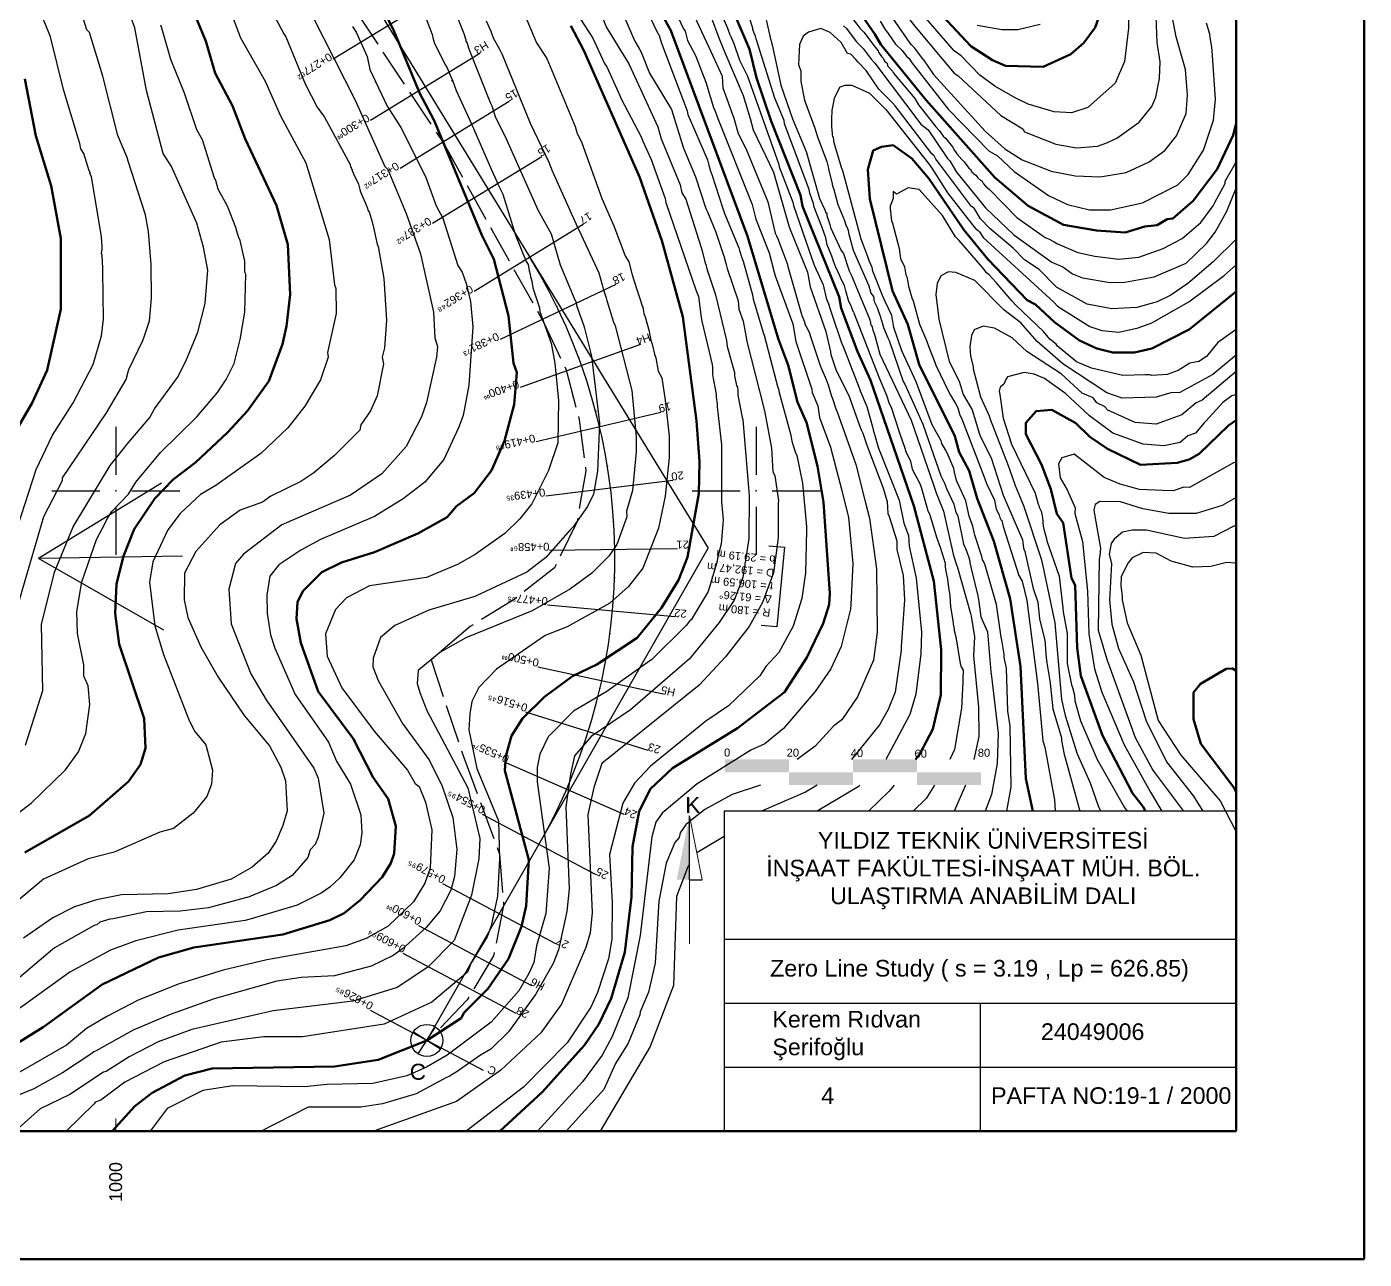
# Model space of a CAD drawing. Header units: metres. Extents: x 550 to 1390, y 560 to 1154.
# Drawn here: x 972.2 to 1390, y 560 to 945 of the extents above; entities that cross this region are included whole.
import ezdxf

# ---------------------------------------------------------------- set-up
doc = ezdxf.new("R2010")
doc.units = ezdxf.units.M
doc.linetypes.add('ACAD_ISO02W100', pattern=[15, 12, -3])
for name, color, linetype, lineweight in [('ANTET', 7, 'Continuous', 25), ('cross-section', 7, 'Continuous', 25), ('geoolcvekuzey', 3, 'Continuous', 20), ('kalın', 2, 'Continuous', 50), ('KOORDINATLAR', 7, 'Continuous', 25), ('Layer1', 255, 'Continuous', 30), ("nokta 14-14'", 1, 'Continuous', 30), ('yukseklikegrisi', 5, 'Continuous', 30), ('zero line study', 30, 'ACAD_ISO02W100', 30)]:
    doc.layers.add(name, color=color, linetype=linetype, lineweight=lineweight)
for name, color, linetype in [('KARELAJ', 1, 'Continuous'), ('V-CTRL-VCPT', 4, 'Continuous'), ('V-NODE', 1, 'Continuous')]:
    doc.layers.add(name, color=color, linetype=linetype)
doc.layers.get('0').off()
doc.styles.get("Standard").update_dxf_attribs({"font": 'arial.ttf'})

# ---------------------------------------------------------------- blocks, each defined once
blk = doc.blocks.new('Grid Noktası 2')
for p, q in [((0, 1.25), (0, 0.3125)), ((-1.25, 0), (-0.3125, 0)), ((0.3125, 0), (1.25, 0)), ((0, -0.3125), (0, -1.25))]:
    blk.add_line(p, q)
blk.add_point((0, 0))
blk = doc.blocks.new('*U2', base_point=(2847.51, 762.74))
at = {"layer": 'V-CTRL-VCPT', "xscale": 20, "yscale": 20, "zscale": 20}
blk.add_blockref('Grid Noktası 2', (2847.51, 762.74), dxfattribs=at)
blk = doc.blocks.new('nokta isareti')
for p, q in [((-1.8, -4.65), (1.81, 4.68)), ((-4.66, 1.82), (4.67, -1.79))]:
    blk.add_line(p, q)
blk.add_circle((0.01, 0.02), 5)

msp = doc.modelspace()

# ---------------------------------------------------------------- hatches: boundary and pattern name
at = {"layer": 'geoolcvekuzey'}
h = msp.add_hatch(color=250, dxfattribs=at)
h.paths.add_polyline_path([(1201.847, 716.13), (1190.294, 716.13), (1190.294, 716.033), (1193.257, 712.621), (1193.578, 712.13), (1204.738, 712.13)])
h.paths.add_polyline_path([(1210.294, 716.13), (1201.847, 716.13), (1204.738, 712.13), (1210.294, 712.13)])
h.paths.add_polyline_path([(1190.294, 716.033), (1190.294, 712.13), (1193.578, 712.13), (1193.257, 712.621)])
h = msp.add_hatch(color=250, dxfattribs=at)
h.paths.add_polyline_path([(1241.847, 716.13), (1230.294, 716.13), (1230.294, 716.033), (1233.257, 712.621), (1233.578, 712.13), (1244.738, 712.13)])
h.paths.add_polyline_path([(1250.294, 716.13), (1241.847, 716.13), (1244.738, 712.13), (1250.294, 712.13)])
h.paths.add_polyline_path([(1230.294, 716.033), (1230.294, 712.13), (1233.578, 712.13), (1233.257, 712.621)])
h = msp.add_hatch(color=250, dxfattribs=at)
h.paths.add_polyline_path([(1221.847, 712.13), (1210.294, 712.13), (1210.294, 712.033), (1213.257, 708.621), (1213.578, 708.13), (1224.738, 708.13)])
h.paths.add_polyline_path([(1230.294, 712.13), (1221.847, 712.13), (1224.738, 708.13), (1230.294, 708.13)])
h.paths.add_polyline_path([(1210.294, 712.033), (1210.294, 708.13), (1213.578, 708.13), (1213.257, 708.621)])
h = msp.add_hatch(color=250, dxfattribs=at)
h.paths.add_polyline_path([(1261.847, 712.13), (1250.294, 712.13), (1250.294, 712.033), (1253.257, 708.621), (1253.578, 708.13), (1264.738, 708.13)])
h.paths.add_polyline_path([(1270.294, 712.13), (1261.847, 712.13), (1264.738, 708.13), (1270.294, 708.13)])
h.paths.add_polyline_path([(1250.294, 712.033), (1250.294, 708.13), (1253.578, 708.13), (1253.257, 708.621)])
h = msp.add_hatch(color=250, dxfattribs=at)
h.paths.add_polyline_path([(1179.18, 698.193), (1176.15, 683.31), (1176.934, 681.6), (1178.925, 678.542), (1179.18, 678.542)])
h.paths.add_polyline_path([(1176.934, 681.6), (1176.15, 683.31), (1175.18, 678.542), (1178.925, 678.542)])

# ---------------------------------------------------------------- linework, layer by layer
at = {"layer": 'ANTET', "lineweight": 30}
for p, q in [((1350, 700), (1190, 700)), ((1190, 700), (1190, 600)), ((1190, 660), (1350, 660)), ((1190, 640), (1350, 640)), ((1270, 640), (1270, 600)), ((1190, 620), (1350, 620))]:
    msp.add_line(p, q, dxfattribs=at)
at = {"layer": 'ANTET', "lineweight": 50}
msp.add_line((1190, 600), (1350, 600), dxfattribs=at)
at = {"layer": 'cross-section'}
for p, q in [((1101.997, 955.772), (1067.898, 934.861)), ((1113.699, 936.696), (1079.601, 915.784)), ((1122.908, 921.674), (1088.81, 900.762)), ((1133.048, 904.434), (1098.949, 883.523)), ((1146.046, 883.239), (1111.947, 862.327)), ((1156.211, 864.482), (1120.075, 847.33)), ((1163.958, 845.763), (1126.269, 832.362)), ((1170.212, 824.5), (1131.271, 815.36)), ((1174, 803.258), (1134.299, 798.375)), ((1175.469, 781.976), (1135.474, 781.357)), ((1174.658, 760.658), (1134.825, 764.311)), ((1170.941, 736.51), (1131.853, 745.002)), ((1166.261, 718.888), (1128.11, 730.912)), ((1158.769, 698.913), (1122.12, 714.94)), ((1149.856, 680.187), (1114.53, 698.95)), ((1137.449, 658.483), (1102.123, 677.246)), ((1129.967, 645.413), (1094.64, 664.176)), ((1125.042, 636.779), (1089.716, 655.541)), ((1114.838, 618.984), (1079.512, 637.747))]:
    msp.add_line(p, q, dxfattribs=at)
for p in [(1137.741, 857.652), (1144.621, 841.572), (1149.907, 824.9), (1153.551, 807.794), (1155.518, 790.414), (1155.788, 772.926), (1154.36, 755.494), (1151.246, 738.283), (1146.477, 721.456), (1140.098, 705.171)]:
    msp.add_point(p, dxfattribs=at)
at = {"layer": 'geoolcvekuzey'}
msp.add_line((1183.18, 678.542), (1179.18, 698.542), dxfattribs=at)
at = {"layer": 'geoolcvekuzey', "lineweight": 20}
msp.add_line((1179.18, 658.542), (1179.18, 678.542), dxfattribs=at)
at = {"layer": 'kalın'}
for points in [[(1165.238, 958.677), (1173.366, 943.818), (1197.369, 879.556), (1206.894, 847.679), (1210.069, 839.297), (1212.99, 827.74), (1215.784, 821.39), (1219.213, 807.801), (1221.118, 796.498), (1223.023, 767.923), (1222.896, 764.494), (1220.991, 758.652), (1215.911, 747.984), (1208.926, 737.189), (1194.194, 725.886), (1173.874, 713.44), (1167.016, 706.963), (1163.46, 699.978), (1161.428, 688.802), (1161.047, 673.181), (1159.015, 655.909), (1154.697, 641.431), (1150.887, 633.43), (1146.442, 626.826), (1133.234, 612.221), (1119.965, 600)], [(1188.606, 959.947), (1198.004, 937.976), (1200.163, 929.086), (1204.735, 915.497), (1213.879, 892.383), (1214.514, 888.954), (1225.944, 860.633), (1226.579, 857.077), (1231.659, 843.615), (1235.723, 834.598), (1249.312, 795.355), (1255.535, 771.86), (1257.821, 750.524), (1257.694, 736.3), (1255.281, 725.632), (1251.09, 717.631), (1249.839, 716.13)], [(1081.418, 954.994), (1087.006, 943.564), (1095.007, 924.133), (1099.452, 915.751), (1114.311, 879.937), (1118.121, 872.444), (1122.693, 854.664), (1124.217, 839.932), (1125.233, 837.011), (1124.471, 826.978), (1121.423, 815.675), (1117.359, 806.404), (1111.898, 799.292), (1106.437, 795.228), (1103.516, 791.799), (1094.372, 786.719), (1080.783, 780.877), (1070.496, 777.702), (1064.4, 774.654), (1058.431, 768.685), (1056.78, 765.256), (1056.399, 760.049), (1057.796, 752.556), (1063.257, 737.316), (1074.179, 722.711), (1080.402, 710.519), (1085.101, 703.788), (1087.514, 695.279), (1087.006, 686.77), (1085.863, 683.722), (1083.196, 679.404), (1076.338, 672.165), (1071.385, 668.101), (1066.813, 665.942), (1052.208, 661.497), (1024.395, 657.433), (1013.346, 654.258), (995.693, 645.876), (977.278, 632.541), (964.07, 624.286)], [(971.563, 687.024), (991.756, 698.581), (1003.948, 709.249), (1007.758, 714.583), (1009.282, 719.663), (1008.901, 728.934), (1001.027, 752.175), (999.757, 761.7), (1000.265, 770.971), (1002.424, 779.607), (1005.726, 788.116), (1012.203, 797.641), (1017.918, 803.61), (1024.903, 808.944), (1034.936, 818.215), (1041.159, 825.073), (1047.763, 834.344), (1052.081, 845.901), (1053.351, 851.489), (1054.494, 861.395), (1053.732, 877.016), (1050.176, 889.208), (1040.397, 910.036), (1036.46, 920.323), (1030.999, 930.483), (1028.078, 940.516), (1022.998, 952.835)], [(1350, 914.932), (1349.007, 911.179), (1344.054, 900.511), (1336.561, 890.605), (1330.211, 885.144), (1328.433, 884.89), (1325.258, 882.985), (1321.448, 882.604), (1315.352, 880.699), (1306.335, 881.334), (1296.048, 883.112), (1284.999, 889.081), (1274.585, 897.971), (1253.122, 922.101), (1239.025, 939.5), (1237.12, 942.675), (1227.976, 956.01)], [(1308.494, 952.073), (1305.954, 944.834), (1302.398, 940.008), (1298.334, 936.452), (1289.698, 932.515), (1277.887, 932.769), (1273.823, 934.547), (1267.092, 938.992), (1256.805, 950.041)], [(1142.124, 945.342), (1146.188, 937.595), (1163.587, 898.098), (1170.572, 878.286), (1177.176, 854.41), (1181.367, 821.898), (1182.383, 809.198), (1182.129, 799.165), (1178.573, 779.353), (1175.779, 772.114), (1170.445, 763.478), (1162.825, 754.08), (1150.252, 745.825), (1142.632, 742.142), (1133.869, 735.665), (1127.011, 728.934), (1123.582, 723.473), (1121.804, 717.123), (1121.55, 712.678), (1129.043, 684.738), (1128.154, 670.387), (1126.757, 663.91), (1122.693, 653.877), (1116.216, 644.479), (1108.85, 637.113), (1107.834, 635.335), (1097.166, 628.35), (1081.926, 622.254), (1068.337, 620.222), (1030.11, 619.587), (1021.601, 617.428), (1011.314, 611.967), (1005.98, 607.776), (998.897, 600)], [(968.515, 818.342), (973.849, 827.486), (978.548, 837.773), (982.866, 856.823), (982.866, 878.921), (979.818, 895.304), (974.992, 910.925), (971.563, 928.705)], [(1286.425, 700), (1284.237, 710.138), (1282.586, 745.19), (1279.411, 766.272), (1274.331, 784.306), (1269.124, 797.641), (1266.584, 806.277), (1263.409, 812.119), (1262.139, 817.072), (1250.963, 839.551), (1247.407, 851.997), (1242.581, 862.538), (1235.596, 891.24), (1234.961, 900.384), (1236.612, 906.353), (1239.152, 907.496), (1242.835, 908.004), (1248.677, 903.813), (1254.011, 897.59), (1264.933, 881.588), (1272.426, 872.444), (1284.745, 859.617), (1287.285, 858.22), (1293.254, 852.759), (1301.001, 847.044), (1306.462, 844.504), (1311.415, 843.234), (1318.273, 843.234), (1323.607, 844.504), (1335.291, 850.473), (1350, 862.265)], [(1350, 822.072), (1347.61, 820.501), (1338.466, 811.611), (1335.291, 809.833), (1331.608, 808.817), (1320.051, 808.182), (1309.764, 813.135), (1304.303, 816.945), (1299.858, 821.136), (1292.365, 825.327), (1287.539, 824.946), (1284.237, 821.263), (1284.237, 817.707), (1289.19, 808.309), (1292.111, 800.562), (1294.016, 792.815), (1295.921, 790.021), (1298.588, 772.749), (1299.731, 770.59), (1300.366, 751.032), (1301.509, 742.269), (1308.24, 723.6), (1317.638, 705.566), (1320.94, 701.375), (1321.639, 700)], [(1350, 743.764), (1348.88, 744.555), (1346.848, 744.428), (1338.847, 739.729), (1336.688, 737.062), (1336.688, 728.68), (1338.974, 721.06), (1349.261, 707.344), (1350, 706.035)]]:
    msp.add_lwpolyline(points, dxfattribs=at)
at = {"layer": 'KARELAJ', "color": 1, "lineweight": 50}
for p, q in [((1390, 1154), (1390, 560)), ((1350, 1114), (1350, 600)), ((600, 600), (1350, 600)), ((550, 560), (1390, 560))]:
    msp.add_line(p, q, dxfattribs=at)
at = {"layer": 'KOORDINATLAR', "lineweight": 20}
msp.add_line((1000, 604), (1000, 600), dxfattribs=at)
at = {"layer": 'Layer1'}
for p, q in [((989.851, 1100.442), (1185.053, 782.125)), ((1014.248, 802.416), (975.887, 778.891)), ((1097.182, 628.361), (1185.053, 782.125)), ((1203.957, 782.88), (1208.934, 782.399)), ((1208.934, 782.399), (1206.53, 757.515)), ((1020.881, 779.587), (975.887, 778.891)), ((1014.957, 756.564), (975.887, 778.891)), ((1206.53, 757.515), (1201.553, 757.996))]:
    msp.add_line(p, q, dxfattribs=at)
msp.add_arc((975.887, 778.891), 180, 330.25341, 31.51789, dxfattribs=at)
at = {"layer": 'yukseklikegrisi'}
for q in [(1179.18, 698.542), (1183.18, 678.542)]:
    msp.add_line((1179.18, 678.542), q, dxfattribs=at)
for points in [[(1155.575, 1043.303), (1154.951, 1041.608), (1151.522, 1026.622), (1151.014, 1016.843), (1152.538, 1007.572), (1159.396, 987.887), (1167.651, 973.536), (1173.62, 964.9), (1179.462, 950.93), (1179.97, 950.041), (1185.304, 938.611), (1187.082, 934.547), (1189.368, 929.594), (1189.622, 925.911), (1193.051, 916.513)], [(1008.901, 848.187), (1010.552, 853.14), (1011.187, 860.252), (1011.06, 870.793), (1010.171, 881.08), (1009.282, 886.287), (1003.821, 903.051), (1003.567, 904.194), (1000.646, 911.052), (995.947, 929.594), (991.756, 943.183), (990.994, 944.072), (986.93, 957.026), (984.136, 963.884), (983.374, 964.773), (980.58, 972.266), (971.309, 991.062)], [(1085.101, 978.489), (1089.8, 965.789), (1090.562, 963.884), (1092.594, 956.899), (1092.975, 956.01), (1094.245, 953.724), (1095.515, 951.311), (1095.896, 949.914), (1096.404, 949.406), (1096.404, 949.279), (1096.785, 948.39), (1097.166, 946.993), (1098.817, 942.548), (1098.944, 942.421), (1099.071, 941.532), (1099.325, 940.516), (1099.579, 939.754), (1103.008, 933.023), (1103.516, 932.134), (1104.405, 929.848), (1105.294, 928.07)], [(971.817, 720.552), (977.151, 737.697), (976.77, 758.271), (980.834, 774.654), (986.676, 788.751), (998.233, 807.928), (1002.805, 813.643), (1003.44, 814.532), (1010.679, 822.914), (1012.076, 825.708), (1019.315, 835.487), (1021.855, 840.567), (1025.665, 849.584), (1027.951, 858.601), (1028.713, 869.015), (1027.443, 876.127), (1025.284, 883.62), (1017.41, 901.4), (1014.743, 905.464), (1009.536, 925.149), (1005.98, 944.707), (1000.265, 960.455), (999.884, 961.217), (996.201, 969.98)], [(1232.802, 966.678), (1249.947, 944.834), (1250.582, 944.072), (1257.567, 935.69), (1261.885, 930.483), (1263.155, 929.721), (1276.49, 917.275), (1283.348, 913.084), (1283.856, 912.195), (1293.635, 908.385), (1300.112, 907.242), (1306.716, 907.75), (1309.637, 908.766), (1312.685, 910.163), (1319.67, 915.243), (1323.607, 920.069), (1324.877, 922.99), (1326.02, 928.832), (1326.274, 934.039), (1325.258, 940.135), (1325.004, 948.263)], [(1315.987, 968.964), (1316.368, 944.58), (1315.098, 934.166), (1312.177, 927.435), (1303.668, 919.815), (1298.588, 918.164), (1293.127, 918.418), (1284.999, 920.831), (1280.935, 922.863), (1274.585, 926.419), (1269.886, 929.848), (1264.044, 935.944), (1261.885, 937.468), (1250.455, 950.676)], [(1100.468, 963.503), (1108.088, 944.453), (1108.469, 943.437), (1108.723, 942.929), (1109.358, 940.897), (1109.358, 940.516), (1109.739, 939.881), (1109.866, 939.5), (1110.247, 938.103), (1116.978, 921.339), (1117.486, 920.323), (1118.629, 916.64), (1121.55, 910.925), (1122.058, 909.782), (1131.837, 887.811), (1136.028, 880.318), (1138.822, 870.666), (1143.394, 859.744), (1143.775, 858.982), (1143.902, 857.966), (1144.283, 856.823), (1146.188, 851.616), (1146.442, 850.854), (1148.601, 842.091), (1151.141, 821.136), (1150.506, 806.15), (1149.236, 799.038), (1147.331, 795.101), (1142.886, 788.751), (1141.997, 787.989), (1134.377, 779.226), (1128.408, 774.654), (1112.152, 767.034), (1097.801, 762.716), (1087.133, 758.017), (1082.688, 754.207), (1080.402, 747.73), (1080.275, 745.063), (1081.926, 740.745), (1089.546, 727.41), (1097.801, 716.107), (1101.865, 708.106), (1105.294, 697.946), (1106.564, 688.04), (1105.802, 679.531), (1104.659, 675.34), (1101.357, 668.863), (1096.912, 663.656), (1089.546, 656.925), (1086.625, 654.893), (1079.767, 651.591), (1068.337, 648.543), (1057.923, 648.035), (1050.303, 646.892), (1030.745, 641.304), (1017.029, 636.478), (1005.472, 631.525), (993.661, 625.048), (993.106, 624.811), (992.518, 624.286), (983.374, 618.19), (974.357, 613.237), (965.975, 609.808)], [(991.883, 899.241), (992.137, 899.241), (991.629, 900.003), (989.978, 905.464), (989.089, 906.861), (988.708, 908.512), (988.2, 910.163), (983.628, 925.403), (979.564, 941.913), (977.659, 946.739), (969.531, 962.36)], [(1042.683, 961.344), (1052.462, 942.802), (1053.097, 941.913), (1059.193, 927.181), (1062.876, 919.942), (1065.162, 916.767), (1073.163, 902.035), (1073.29, 901.146), (1073.417, 901.273), (1073.798, 900.13)], [(1151.903, 964.011), (1162.063, 940.77), (1162.444, 940.008), (1163.587, 937.976), (1164.095, 937.087), (1166.762, 930.483), (1173.62, 919.18), (1177.303, 907.115), (1181.113, 898.098), (1184.288, 888.192), (1184.796, 887.176), (1187.463, 880.826), (1187.717, 879.937), (1189.749, 873.968), (1190.13, 872.825), (1190.13, 872.571), (1190.638, 870.793), (1190.765, 870.285), (1191.019, 869.523), (1194.448, 859.363), (1194.575, 856.823), (1195.972, 853.013), (1196.988, 847.425), (1197.115, 846.663), (1202.449, 825.835), (1202.703, 824.565), (1204.862, 813.389), (1205.243, 806.023), (1205.878, 804.88), (1207.021, 796.879), (1206.894, 796.244), (1206.894, 793.577), (1206.894, 785.322), (1205.497, 774.4), (1202.068, 765.129), (1197.877, 757.636), (1190.511, 748.238), (1182.256, 739.348), (1151.776, 714.837), (1149.363, 707.344), (1147.458, 698.962), (1148.855, 668.355), (1148.22, 662.005), (1146.823, 657.433), (1139.203, 639.653), (1132.726, 630.763), (1120.28, 619.079), (1106.437, 609.3), (1080.53, 600)], [(1191.908, 942.421), (1191.146, 944.453), (1184.796, 959.185)], [(1222.007, 957.915), (1224.928, 953.978), (1226.071, 952.581), (1228.357, 949.787), (1229.119, 948.898), (1231.532, 945.85), (1232.421, 944.58), (1232.929, 944.072), (1233.691, 943.31), (1237.247, 938.611), (1238.136, 937.468), (1238.263, 937.087), (1239.152, 935.69), (1239.787, 935.055), (1240.168, 934.293), (1240.93, 933.658), (1241.057, 932.896), (1240.93, 932.896), (1242.581, 931.118)], [(1171.588, 956.645), (1177.303, 944.326), (1177.811, 943.691), (1178.573, 940.77), (1181.113, 936.071), (1184.288, 927.689), (1186.701, 919.815), (1187.209, 918.672), (1188.098, 916.386), (1198.766, 889.462), (1199.909, 884.89), (1204.1, 874.349), (1205.624, 868.38), (1206.005, 867.237), (1211.466, 852.251), (1212.482, 846.663), (1217.435, 831.804), (1217.562, 830.788), (1219.34, 826.597), (1219.848, 822.914), (1223.277, 813.643), (1226.833, 800.181), (1228.865, 791.672), (1230.262, 777.321), (1229.627, 764.494), (1229.5, 763.097), (1226.579, 751.413), (1223.404, 744.428), (1218.451, 737.316), (1208.545, 725.759), (1202.703, 721.06), (1198.385, 719.028), (1181.621, 708.487), (1170.699, 699.343), (1168.667, 696.549), (1167.397, 691.977), (1163.841, 661.116), (1159.904, 641.685), (1155.078, 629.62), (1151.903, 623.778), (1145.807, 615.396), (1131.715, 600)], [(1204.735, 940.77), (1201.941, 953.216)], [(1252.36, 934.674), (1249.566, 938.357), (1248.55, 939.373), (1248.169, 939.881), (1239.152, 952.835)], [(1252.36, 934.674), (1255.408, 930.102), (1271.537, 912.449), (1277.76, 906.861), (1283.094, 903.432), (1292.238, 899.876), (1299.731, 898.479), (1307.478, 898.098), (1315.606, 899.495), (1322.845, 902.797), (1327.671, 906.353), (1331.354, 910.925), (1334.402, 917.91), (1334.783, 923.752), (1334.148, 931.626), (1331.227, 941.913), (1329.068, 953.343)], [(1035.444, 950.93), (1039, 941.532), (1046.62, 928.07), (1051.446, 917.148), (1059.32, 902.543), (1066.686, 878.54), (1068.337, 864.443), (1068.718, 863.3), (1068.845, 855.426), (1066.178, 843.234), (1066.305, 841.837), (1063.892, 834.725), (1059.066, 826.47), (1053.732, 819.739), (1045.35, 811.738), (1031.253, 801.705), (1026.427, 798.911), (1020.077, 792.942), (1016.267, 787.862), (1011.568, 777.829), (1010.552, 771.479), (1012.203, 757.89), (1014.87, 748.873), (1022.871, 728.299), (1024.649, 724.87), (1028.078, 720.679), (1030.237, 712.805), (1029.856, 708.36), (1028.459, 704.55), (1024.141, 699.343), (1018.045, 694.517), (1013.727, 693.374), (999.503, 687.151), (991.375, 685.119), (977.405, 678.769), (959.879, 664.164)], [(1126.757, 951.184), (1131.456, 940.008), (1134.631, 935.055), (1143.521, 913.846), (1144.156, 911.687), (1145.045, 909.909), (1145.553, 908.766), (1151.776, 891.367), (1155.205, 883.747), (1155.586, 882.858), (1159.142, 873.46), (1160.285, 871.555), (1161.301, 867.491), (1162.698, 863.3), (1163.968, 859.236), (1164.476, 857.712), (1164.603, 857.458), (1164.857, 856.061), (1164.984, 855.426), (1165.365, 854.41), (1166.635, 849.965), (1166.762, 849.076), (1167.27, 846.663), (1167.524, 845.901), (1168.286, 842.726), (1168.667, 841.583), (1169.429, 837.392), (1170.572, 835.36), (1171.588, 828.375), (1172.858, 817.072), (1172.858, 810.468), (1171.588, 798.403), (1169.556, 788.37), (1164.603, 775.924), (1160.158, 770.209), (1154.316, 765.002), (1140.981, 757.509), (1134.123, 754.842), (1118.883, 744.301), (1113.422, 738.586), (1111.263, 734.268), (1110.628, 730.331), (1110.247, 725.378), (1112.787, 713.313), (1119.518, 696.93), (1119.899, 685.119), (1119.264, 673.435), (1117.232, 664.164), (1115.962, 660.735), (1110.882, 652.353), (1109.866, 649.686), (1098.69, 640.288), (1083.831, 633.43), (1058.304, 629.493), (1046.239, 629.493), (1032.904, 627.842), (1015.124, 621.619), (1002.805, 615.269), (995.312, 609.681), (993.534, 609.046), (993.28, 608.538), (984.534, 600)], [(1144.029, 949.152), (1148.982, 941.405), (1152.665, 933.531), (1153.427, 932.515), (1157.491, 923.498), (1157.872, 922.482), (1164.095, 910.671), (1164.603, 909.274), (1167.27, 903.559), (1171.588, 891.367), (1171.842, 890.097), (1181.24, 862.792), (1182.002, 860.76), (1182.891, 854.156), (1183.018, 853.013), (1186.32, 839.551), (1186.447, 838.662), (1186.447, 836.376), (1186.574, 835.106), (1187.59, 830.28), (1187.59, 829.264), (1187.844, 827.232), (1187.844, 826.47), (1187.844, 826.216), (1188.098, 824.565), (1189.241, 814.405), (1189.241, 796.625), (1189.749, 791.037), (1189.622, 789.767), (1189.114, 783.417), (1187.971, 779.099), (1187.844, 778.083), (1185.05, 768.558), (1180.351, 760.811), (1179.716, 759.795), (1179.208, 759.287), (1178.192, 758.017), (1167.397, 747.349), (1166.127, 746.46), (1153.427, 737.316), (1143.013, 731.22), (1135.012, 723.219), (1132.472, 717.758), (1131.583, 713.567), (1131.583, 709.122), (1135.393, 682.198), (1134.377, 667.974), (1131.456, 657.941), (1130.567, 652.734), (1129.043, 649.305), (1125.868, 643.844), (1117.232, 634.065), (1103.516, 623.778), (1097.039, 619.968), (1090.943, 617.301), (1080.275, 614.888), (1065.924, 614.634), (1058.939, 613.872), (1036.587, 614.126), (1027.189, 612.729), (1016.013, 607.141), (1010.735, 600)], [(1151.268, 949.533), (1153.3, 944.834), (1160.285, 933.404), (1169.302, 913.719), (1170.318, 910.036), (1176.287, 895.685), (1176.795, 893.145), (1178.065, 891.113), (1182.764, 876.381), (1183.145, 874.984), (1184.034, 871.555), (1184.415, 870.412), (1184.542, 869.777), (1184.796, 868.761), (1187.082, 861.903), (1187.463, 860.887), (1190.765, 847.044), (1191.019, 845.139), (1193.305, 837.011), (1193.305, 835.995), (1193.94, 832.947), (1194.194, 832.439), (1194.321, 831.423), (1194.321, 829.899), (1195.718, 822.914), (1195.845, 822.279), (1197.877, 798.53), (1197.75, 785.195), (1195.845, 773.003), (1193.178, 765.891), (1188.479, 758.906), (1179.208, 747.603), (1160.793, 731.601), (1148.474, 723.346), (1143.267, 717.25), (1141.997, 711.535), (1140.6, 701.375), (1141.616, 675.721), (1140.854, 668.609), (1138.314, 656.671), (1136.663, 652.353), (1131.075, 642.701), (1122.693, 631.017), (1117.195, 625.645), (1113.93, 623.778)], [(1073.925, 945.088), (1075.068, 943.31), (1078.497, 935.69), (1079.386, 931.626), (1084.72, 920.196), (1089.038, 913.592), (1096.785, 898.225), (1100.087, 889.081), (1102.119, 885.271), (1106.818, 870.412), (1108.215, 868.38), (1109.485, 864.824), (1110.755, 859.236), (1111.517, 851.235), (1110.247, 833.074), (1108.469, 823.549), (1107.072, 819.739), (1102.5, 809.833), (1096.531, 802.721), (1089.8, 797.514), (1080.783, 792.053), (1063.892, 784.814), (1057.796, 781.512), (1050.938, 776.94), (1048.144, 773.384), (1047.128, 767.415), (1047.255, 761.7), (1048.271, 755.096), (1049.668, 750.905), (1056.018, 736.427), (1066.432, 721.568), (1068.972, 715.599), (1073.29, 708.36), (1076.592, 698.835), (1076.846, 693.247), (1076.338, 689.437), (1074.433, 684.738), (1069.988, 679.15), (1066.813, 676.229), (1064.146, 674.324), (1056.653, 670.641), (1042.302, 666.323), (1040.397, 665.815), (1019.442, 662.767), (1006.234, 659.465), (998.36, 656.544), (985.66, 649.686), (968.896, 637.621)], [(1061.606, 947.882), (1074.814, 922.101), (1084.085, 901.4), (1084.974, 900.384), (1090.689, 886.668), (1095.134, 874.095), (1099.198, 855.807), (1099.706, 847.806), (1100.468, 845.139), (1100.214, 841.837), (1097.039, 827.613), (1095.515, 823.168), (1090.689, 813.897), (1083.069, 805.388), (1073.29, 798.657), (1051.827, 789.386), (1039.889, 780.242), (1037.349, 777.321), (1035.317, 769.32), (1036.079, 758.525), (1042.175, 742.904), (1047.001, 734.776), (1061.86, 713.44), (1063.257, 710.265), (1065.035, 699.343), (1063.257, 691.85), (1062.241, 689.564), (1060.717, 687.913), (1059.955, 685.5), (1055.129, 679.912), (1050.176, 676.737), (1041.667, 673.181), (1028.967, 669.752), (1020.077, 668.736), (1009.536, 668.482), (999.122, 666.323), (998.106, 666.196), (995.058, 665.307), (994.042, 664.418), (993.28, 664.291), (980.834, 657.306), (969.912, 648.035)], [(1037.857, 881.207), (1037.476, 882.35), (1034.936, 888.954), (1032.015, 894.288), (1031.253, 896.955), (1030.872, 897.717), (1027.062, 909.655), (1025.284, 912.83), (1021.474, 924.26), (1017.156, 934.801), (1014.362, 944.58), (1014.108, 945.469)], [(1115.708, 946.866), (1117.105, 943.691), (1117.867, 941.532), (1119.899, 937.976), (1120.661, 936.325), (1129.424, 914.862), (1135.266, 902.67), (1136.282, 900.003), (1144.156, 882.604), (1144.664, 881.588), (1150.887, 868.126), (1151.903, 864.443), (1152.284, 863.173), (1153.173, 860.379), (1153.427, 859.49), (1155.459, 852.759), (1155.967, 851.616), (1161.174, 831.423), (1162.571, 816.945), (1162.571, 812.246), (1161.428, 800.181), (1159.523, 793.704), (1159.65, 791.926), (1156.475, 783.29), (1154.062, 779.607), (1148.728, 774.273), (1141.997, 769.447), (1130.059, 762.589), (1109.358, 754.08), (1101.23, 749.508), (1094.499, 743.92), (1094.118, 739.856), (1095.007, 737.062)], [(1169.683, 942.548), (1169.429, 942.802), (1166.762, 948.39)], [(1185.939, 948.009), (1188.352, 941.532), (1190.257, 936.96), (1195.972, 923.498), (1198.131, 916.386), (1199.147, 912.83), (1205.497, 899.622), (1210.196, 882.858), (1210.704, 881.715), (1216.038, 868.38), (1216.927, 863.808), (1221.753, 849.838), (1223.277, 843.488), (1223.404, 842.599), (1224.928, 837.9), (1229.119, 829.518), (1232.294, 820.501), (1232.802, 819.104), (1233.31, 818.088), (1233.945, 816.183), (1234.326, 815.294), (1234.58, 814.278), (1239.66, 801.197), (1240.93, 796.752), (1241.184, 792.942), (1241.565, 792.053), (1243.978, 784.433), (1243.978, 781.766), (1246.01, 773.638), (1246.391, 766.018), (1245.375, 751.286), (1245.375, 750.27), (1243.47, 737.189), (1241.311, 731.728), (1238.517, 726.902), (1229.772, 716.13)], [(1230.484, 855.837), (1229.648, 858.073), (1228.992, 859.236), (1228.103, 862.538), (1227.595, 864.189), (1226.706, 865.967), (1226.198, 867.237), (1224.801, 870.158), (1224.166, 871.809), (1223.658, 873.333), (1222.261, 876.889), (1222.134, 877.524), (1221.753, 879.048), (1220.61, 882.35), (1220.229, 883.366), (1218.197, 888.7), (1217.943, 889.843), (1216.8, 893.018), (1216.546, 894.161), (1208.926, 914.735), (1208.799, 915.751), (1205.878, 922.736), (1200.036, 941.278), (1199.782, 942.04), (1199.401, 943.056), (1199.02, 944.199), (1199.02, 944.58), (1197.877, 948.136)], [(1350, 878.645), (1342.784, 871.555), (1334.91, 864.824), (1329.576, 861.141), (1325.258, 859.109), (1318.908, 857.331), (1311.161, 856.95), (1303.414, 858.347), (1293.889, 863.681), (1288.428, 869.142), (1283.856, 872.19), (1280.3, 875.873), (1273.061, 881.969), (1270.14, 885.017), (1268.108, 888.319), (1267.346, 888.827), (1257.313, 902.162), (1256.17, 903.686), (1255.662, 904.702), (1254.9, 905.337), (1243.47, 920.323), (1242.581, 921.212), (1238.39, 925.53), (1234.453, 931.372), (1231.913, 933.912), (1231.151, 934.801), (1229.627, 936.452), (1228.611, 936.706), (1226.579, 940.135), (1223.15, 943.183), (1220.229, 944.453), (1216.419, 943.31), (1214.768, 942.04), (1213.625, 939.5), (1213.244, 933.277), (1214.006, 931.118), (1214.006, 927.943), (1215.149, 922.101), (1218.324, 913.338), (1219.34, 910.29)], [(1227.341, 945.342), (1228.23, 944.453), (1231.278, 940.389), (1233.437, 938.23), (1235.977, 934.928), (1237.12, 933.658), (1251.471, 914.608), (1253.757, 912.83), (1259.853, 903.813), (1260.488, 903.178), (1262.647, 899.622), (1271.664, 888.446), (1280.554, 880.064), (1292.365, 871.428), (1295.794, 870.031), (1298.842, 867.872), (1302.017, 866.602), (1310.653, 865.078), (1315.225, 865.205), (1324.369, 866.856), (1334.402, 871.174), (1340.752, 877.27), (1343.419, 880.826), (1347.102, 887.43), (1350, 894.573)], [(1238.771, 946.739), (1240.422, 943.945), (1241.057, 943.183), (1243.597, 939.627), (1245.502, 937.722), (1247.026, 935.817), (1247.788, 935.055), (1248.423, 934.039), (1249.185, 933.15), (1259.98, 919.307), (1272.68, 906.226), (1275.474, 904.702), (1280.681, 899.749), (1291.349, 892.256), (1297.318, 889.462), (1304.176, 887.811), (1310.78, 887.811), (1320.686, 889.97), (1331.735, 895.685), (1335.037, 898.86), (1339.736, 906.48), (1342.911, 915.878), (1343.546, 922.355), (1342.53, 937.468), (1342.403, 938.611), (1341.895, 941.659), (1341.768, 942.675), (1340.752, 946.104)], [(1269.124, 945.469), (1276.744, 944.199), (1281.824, 944.199), (1288.809, 945.85)], [(1169.683, 942.548), (1170.445, 939.881), (1178.446, 918.799), (1178.7, 917.656), (1184.796, 903.432), (1185.304, 901.781), (1185.812, 899.876), (1186.193, 898.86), (1189.622, 888.192), (1190.13, 886.668), (1194.575, 876), (1194.829, 875.111), (1195.591, 872.825), (1195.972, 871.809), (1198.893, 861.268), (1199.147, 859.871), (1202.322, 849.203), (1202.576, 848.695), (1206.259, 834.344), (1206.513, 833.328), (1207.021, 831.804), (1207.275, 830.788), (1210.831, 817.453), (1211.212, 815.548), (1212.228, 812.246), (1212.736, 811.103), (1214.514, 802.467)], [(1191.908, 942.421), (1193.051, 939.754), (1194.829, 934.547), (1197.369, 929.594), (1207.021, 902.289), (1207.275, 901.273), (1211.466, 890.224), (1211.72, 889.208), (1218.197, 870.539), (1220.991, 864.443), (1221.88, 860.252), (1222.642, 858.474), (1223.15, 856.823), (1223.531, 855.553), (1226.706, 846.282), (1227.214, 845.139), (1232.167, 832.185), (1232.548, 831.296), (1234.58, 826.343), (1236.358, 819.993), (1236.612, 819.104), (1238.263, 813.389), (1244.74, 797.133), (1246.137, 789.894), (1247.661, 786.084), (1247.788, 782.782), (1250.074, 772.749), (1251.725, 755.858), (1251.471, 749.127), (1249.947, 736.554), (1248.042, 730.204), (1240.568, 716.13)], [(1204.735, 940.77), (1204.852, 940.126), (1204.989, 939.373), (1207.783, 926.8), (1211.339, 916.259), (1215.657, 906.099), (1219.848, 891.367), (1221.499, 887.811), (1221.753, 886.922), (1222.134, 886.922), (1222.134, 886.033), (1223.023, 883.239), (1223.277, 882.35), (1226.579, 875.111), (1227.341, 874.222), (1229.119, 868.761), (1229.754, 867.491), (1235.469, 853.775), (1235.723, 852.759)], [(1104.786, 928.197), (1105.294, 928.07), (1106.31, 925.149), (1111.009, 914.862), (1117.332, 900.351), (1119.01, 896.701)], [(1242.581, 931.118), (1242.835, 930.737), (1243.47, 929.848), (1249.058, 923.244), (1249.566, 922.609), (1250.709, 920.577), (1251.979, 919.053), (1256.17, 913.719), (1257.186, 912.576), (1258.456, 910.798), (1259.218, 910.163), (1261.377, 907.496), (1262.012, 906.353), (1262.139, 906.226), (1262.774, 905.337), (1264.298, 903.559), (1265.06, 902.797), (1266.457, 900.892), (1267.092, 900.384), (1267.219, 899.876), (1267.854, 899.368), (1267.727, 899.241), (1268.616, 898.606)], [(1278.301, 700), (1279.665, 707.598), (1279.411, 726.648), (1278.649, 731.22), (1278.268, 744.682), (1277.506, 747.984), (1277.506, 749), (1276.744, 753.445), (1276.617, 754.334), (1275.093, 764.494), (1271.537, 776.813), (1271.156, 777.829), (1270.775, 778.464), (1270.521, 779.48), (1268.362, 786.211), (1267.727, 789.005), (1266.965, 791.037), (1266.584, 792.18), (1265.568, 796.879), (1262.647, 803.229), (1262.012, 805.896), (1261.758, 807.039), (1259.726, 811.865), (1259.218, 812.881), (1258.075, 814.786), (1257.821, 815.675), (1255.027, 820.628), (1250.074, 834.09), (1245.502, 843.742), (1243.089, 851.108), (1242.454, 854.791), (1240.295, 859.236), (1239.533, 861.014), (1236.485, 868.634), (1236.231, 869.777), (1235.469, 871.682), (1234.834, 873.46), (1232.802, 878.667), (1227.087, 900.003), (1226.706, 901.019), (1224.42, 908.766), (1224.166, 910.544), (1224.039, 910.671), (1223.912, 911.433), (1223.912, 911.814), (1223.658, 913.719), (1223.658, 916.64), (1223.658, 917.148), (1223.785, 917.783), (1223.785, 918.926), (1224.039, 919.942), (1224.547, 922.736), (1225.454, 924.669), (1226.25, 926.288), (1227.849, 926.8), (1229.881, 926.8), (1235.469, 924.26), (1240.549, 919.18), (1253.884, 902.289), (1254.9, 900.892), (1259.853, 893.145), (1267.219, 883.62), (1268.489, 882.096), (1269.378, 881.334), (1269.759, 880.953), (1270.902, 879.175), (1293, 858.982), (1294.143, 857.712), (1304.303, 851.362), (1307.986, 850.092), (1313.32, 849.584), (1319.416, 850.981), (1323.607, 852.505), (1335.164, 859.109), (1346.213, 867.364), (1350, 870.629)], [(1193.051, 916.513), (1194.448, 911.687), (1196.607, 907.369), (1197.115, 906.226), (1203.719, 890.351), (1206.005, 880.572), (1206.386, 879.683), (1206.894, 878.54), (1207.402, 877.143), (1209.688, 871.047), (1209.942, 870.158), (1214.26, 854.791), (1215.149, 852.886), (1215.276, 852.124), (1216.038, 850.6), (1216.673, 849.33), (1216.927, 848.568), (1219.975, 839.551), (1220.229, 838.662), (1221.88, 834.852), (1222.515, 833.201), (1223.531, 829.645), (1223.912, 828.883), (1224.928, 825.708), (1225.309, 824.692), (1230.516, 810.087), (1231.151, 808.309), (1234.199, 796.244), (1235.469, 791.545), (1237.628, 775.67), (1237.882, 755.858), (1236.739, 747.095), (1231.659, 735.665), (1226.833, 728.553), (1224.293, 726.648), (1218.451, 720.298), (1212.803, 716.13)], [(1219.34, 910.29), (1222.134, 902.924), (1222.515, 901.273), (1222.769, 900.13), (1223.658, 896.447), (1223.912, 895.304), (1224.293, 894.161), (1225.563, 889.462), (1227.595, 884.509), (1228.103, 882.985)], [(1268.616, 898.606), (1269.251, 897.844), (1270.267, 896.955), (1270.521, 896.955), (1271.029, 895.939), (1271.664, 895.177), (1272.934, 894.161), (1281.443, 885.398), (1290.333, 879.175), (1291.349, 878.794), (1293.127, 877.778), (1294.016, 877.27), (1300.493, 874.476), (1305.827, 873.333), (1313.32, 872.444), (1319.543, 873.079), (1327.163, 875.746), (1333.132, 878.921), (1338.974, 883.874), (1342.784, 889.081), (1343.292, 890.097), (1346.594, 896.066), (1346.594, 896.828), (1349.642, 902.162), (1349.896, 902.797), (1350, 903.006)], [(969.404, 789.005), (975.119, 806.658), (980.199, 817.453), (986.676, 827.486), (992.899, 839.551), (995.566, 848.441), (996.201, 853.648), (995.947, 868.634), (995.947, 869.65), (995.693, 873.587), (995.566, 874.222), (995.693, 875.619), (995.693, 876.381), (995.566, 879.429), (995.312, 880.699), (992.391, 898.098), (991.883, 899.241)], [(1073.798, 900.384), (1073.798, 900.13), (1074.56, 898.352), (1075.449, 896.574), (1075.83, 895.812), (1076.211, 894.161), (1076.465, 893.399), (1078.116, 889.589), (1078.624, 888.319), (1078.751, 887.684), (1079.132, 887.176), (1079.767, 885.144), (1080.275, 883.239), (1081.672, 877.143), (1081.926, 876.381), (1083.704, 866.348), (1084.593, 853.394), (1083.958, 844.758), (1083.196, 841.837), (1083.577, 839.678), (1081.672, 829.772), (1079.513, 825.073), (1076.592, 820.628), (1076.211, 818.977), (1068.337, 811.103), (1061.86, 805.642), (1057.796, 802.975), (1048.398, 798.403), (1045.858, 796.498), (1038.873, 793.958), (1032.523, 789.386), (1025.03, 781.131), (1021.474, 774.273), (1021.347, 766.018), (1022.49, 760.43), (1026.554, 751.286), (1032.015, 741.888), (1040.143, 729.823), (1048.017, 720.425), (1051.573, 713.694), (1052.97, 709.503), (1053.478, 700.105), (1052.208, 695.533), (1050.049, 690.58), (1047.636, 686.897), (1042.556, 682.452), (1036.079, 678.769), (1025.157, 675.467), (1016.394, 674.197), (1001.789, 673.816), (993.915, 672.292), (987.057, 670.133), (980.326, 666.704), (971.182, 660.354)], [(1119.01, 896.828), (1119.01, 896.701), (1119.264, 896.066), (1120.915, 892.764), (1124.852, 879.937), (1128.154, 871.682), (1128.789, 870.793), (1129.17, 868.761), (1129.424, 867.745), (1129.551, 866.983), (1129.932, 865.586), (1130.059, 864.824), (1130.313, 863.427), (1132.345, 857.204), (1132.472, 856.061), (1136.028, 846.155), (1137.171, 839.932), (1138.314, 828.248), (1138.06, 815.04), (1135.139, 806.404), (1129.932, 795.99), (1126.249, 791.291), (1121.55, 786.719), (1112.279, 780.115), (1106.691, 777.067), (1097.039, 773.003), (1079.259, 770.336), (1072.02, 766.653), (1068.591, 762.97), (1065.543, 755.35), (1066.051, 748.365), (1070.623, 738.459), (1080.656, 724.997), (1091.07, 712.805), (1093.483, 708.614), (1094.753, 707.725), (1096.785, 702.772), (1098.69, 694.136), (1098.182, 682.198), (1096.531, 677.499), (1092.975, 671.657), (1085.101, 664.037), (1078.243, 660.227), (1071.893, 657.941), (1047.128, 653.496), (1033.539, 650.321), (1019.823, 646.003), (1006.996, 640.923), (997.217, 635.843), (990.867, 632.033), (984.644, 626.826), (968.642, 617.682)], [(1350, 850.409), (1344.308, 846.409), (1340.752, 841.964), (1338.339, 840.44), (1335.545, 839.932), (1331.862, 837.646), (1328.433, 836.376), (1323.607, 836.122), (1322.972, 836.249), (1322.083, 836.249), (1321.575, 836.249), (1314.59, 836.122), (1304.811, 838.408), (1300.112, 840.313), (1294.143, 845.266), (1293.762, 845.901), (1291.73, 847.425), (1289.825, 849.838), (1281.189, 858.093), (1279.919, 859.363), (1276.236, 863.681), (1274.966, 865.078), (1272.807, 867.491), (1272.045, 868.126), (1271.537, 868.761), (1270.775, 869.777), (1263.409, 878.286), (1262.266, 879.429), (1258.202, 886.033), (1250.963, 894.161), (1247.534, 894.669), (1243.851, 892.764), (1242.835, 893.526), (1242.835, 891.367)], [(1242.835, 891.367), (1241.946, 888.954), (1241.946, 888.192), (1242.327, 884.382), (1242.581, 883.62), (1244.74, 875.746), (1245.121, 872.571), (1246.391, 870.031), (1246.772, 867.491), (1247.153, 866.856), (1247.407, 865.205), (1247.661, 863.935), (1248.677, 860.379), (1249.058, 859.363), (1251.09, 852.124), (1253.249, 847.044), (1253.884, 845.266), (1255.916, 839.932), (1256.17, 839.297), (1260.107, 831.042), (1260.742, 829.899), (1262.266, 827.359), (1263.028, 825.962), (1263.663, 823.676), (1264.171, 822.787), (1271.156, 804.626), (1272.045, 802.34), (1274.458, 797.133), (1274.966, 794.339), (1275.982, 792.561), (1276.109, 791.672), (1276.617, 790.91), (1276.744, 790.783), (1277.252, 788.878), (1282.078, 773.638), (1283.094, 771.86), (1284.618, 765.764), (1287.92, 739.856), (1288.047, 738.84), (1289.571, 721.949), (1290.206, 719.917), (1293.254, 703.534), (1293.474, 700)], [(1227.976, 883.112), (1228.103, 882.985), (1228.484, 882.35), (1228.738, 881.334), (1228.992, 880.191), (1230.389, 875.238), (1235.215, 864.062), (1235.596, 862.919), (1235.85, 861.776), (1236.739, 860.76), (1236.866, 859.236), (1237.882, 857.331), (1238.898, 854.283)], [(969.277, 699.216), (973.595, 702.518), (984.263, 712.932), (988.327, 718.52), (990.613, 724.235), (991.883, 733.252), (991.375, 739.094), (989.978, 742.142), (989.978, 745.698), (988.073, 755.477), (987.819, 762.335), (989.343, 771.606), (993.915, 784.814), (996.709, 789.894), (997.09, 790.91), (997.979, 792.434), (998.741, 793.577), (1003.948, 799.038), (1006.234, 802.721), (1013.981, 811.992), (1025.284, 823.168), (1031.761, 830.788), (1034.428, 834.852), (1036.968, 839.805), (1038.873, 847.298), (1040.27, 855.807), (1040.651, 867.745), (1040.27, 868.38), (1040.27, 871.809), (1038.873, 878.286), (1038.365, 879.429), (1037.857, 881.207)], [(1350, 842.472), (1349.515, 841.964), (1342.657, 836.376), (1332.37, 830.788), (1329.576, 830.661), (1325.004, 829.264), (1314.336, 829.01), (1309.637, 830.661), (1295.794, 839.678), (1287.793, 846.663), (1282.713, 852.505), (1277.379, 856.569), (1268.362, 865.713), (1262.393, 868.253), (1260.107, 868.507), (1257.694, 867.237), (1256.551, 864.824), (1256.17, 861.395), (1257.059, 853.648), (1260.361, 840.44), (1263.409, 834.344), (1264.679, 830.153), (1267.473, 825.327), (1269.759, 817.707), (1270.267, 816.691), (1273.442, 810.341), (1277.252, 798.657), (1283.221, 784.687), (1283.602, 782.147), (1283.983, 781.131), (1286.523, 769.574), (1288.047, 765.256), (1288.555, 759.922), (1290.206, 753.445), (1290.587, 747.857), (1290.841, 746.333), (1291.857, 740.11), (1291.984, 738.967), (1292.746, 731.982), (1295.413, 722.838), (1295.413, 722.076), (1296.302, 717.631), (1296.556, 716.615), (1301.151, 700)], [(1230.484, 855.837), (1238.452, 835.383), (1240.803, 829.899), (1241.565, 827.359), (1242.2, 826.216), (1244.74, 818.469), (1244.994, 817.58), (1246.391, 813.643), (1246.772, 812.373), (1248.296, 809.325), (1248.804, 806.785), (1251.217, 802.34), (1251.598, 801.197), (1253.376, 794.974), (1253.63, 793.831), (1253.757, 793.704), (1254.265, 792.561), (1256.424, 785.576), (1257.567, 782.401), (1259.091, 777.448), (1259.091, 776.178), (1259.345, 774.4), (1259.853, 772.495), (1259.853, 772.368), (1260.234, 769.066), (1260.361, 768.685), (1260.488, 767.288), (1260.742, 763.859), (1261.25, 760.811), (1261.504, 759.414), (1261.631, 758.652), (1261.631, 758.398), (1261.885, 756.874), (1261.885, 756.366), (1262.393, 754.461), (1263.79, 746.079), (1264.044, 745.063), (1264.679, 744.047), (1264.552, 740.999), (1264.552, 740.364), (1264.171, 732.109), (1262.012, 719.282), (1260.579, 716.13)], [(1235.723, 852.759), (1235.723, 852.251), (1236.104, 851.616), (1236.231, 851.235), (1236.485, 850.219), (1236.866, 849.203), (1237.247, 848.187), (1238.644, 842.726), (1248.423, 822.152), (1255.535, 801.578), (1256.297, 799.419)], [(1238.898, 854.283), (1239.533, 852.251), (1239.787, 851.108), (1241.184, 847.806), (1241.565, 847.044), (1246.01, 834.217), (1246.518, 833.328), (1252.106, 820.882), (1257.694, 804.753), (1258.837, 802.467), (1259.188, 801.57), (1259.472, 800.816)], [(969.531, 764.494), (977.532, 792.053), (983.374, 803.229), (983.374, 804.118), (997.09, 824.438), (1003.186, 834.852), (1003.821, 837.265), (1004.075, 837.9), (1008.393, 847.044), (1008.901, 848.187)], [(1350, 837.3), (1339.355, 828.375), (1337.45, 827.486), (1333.005, 823.803), (1325.004, 820.882), (1318.4, 821.39), (1309.891, 825.2), (1308.875, 826.343), (1306.462, 827.486), (1305.319, 829.137), (1301.89, 830.534), (1295.286, 836.63), (1284.618, 843.615), (1280.046, 847.806), (1274.458, 850.854), (1270.902, 851.489), (1268.108, 850.346), (1267.346, 848.568), (1266.838, 845.012), (1266.965, 842.091), (1267.854, 838.916), (1267.854, 838.154), (1270.14, 829.391), (1272.807, 823.422), (1273.188, 822.406), (1278.776, 807.928), (1279.284, 806.531), (1280.935, 801.705), (1283.602, 795.482), (1289.19, 778.464), (1293.381, 758.779), (1295.413, 734.903), (1296.556, 729.823), (1300.366, 717.885), (1304.43, 708.868), (1306.97, 701.375), (1307.716, 700)], [(1350, 830.104), (1348.626, 829.772), (1345.832, 827.613), (1340.498, 821.771), (1339.99, 821.263), (1337.323, 818.088), (1334.91, 817.199), (1332.497, 815.167), (1327.417, 814.151), (1320.94, 814.659), (1311.415, 818.088), (1304.176, 823.422), (1296.683, 830.407), (1295.667, 831.169), (1290.079, 835.106), (1286.904, 836.503), (1283.729, 837.011), (1278.522, 835.614), (1278.014, 834.852), (1277.379, 833.328), (1276.236, 832.439), (1275.982, 831.169), (1276.109, 830.153)], [(1276.109, 830.153), (1277.252, 822.787), (1279.792, 814.659), (1287.158, 799.292)], [(1350, 809.033), (1349.134, 808.817), (1335.418, 801.07), (1333.64, 801.197), (1330.338, 800.054), (1327.036, 800.181), (1319.797, 800.435), (1313.701, 802.086), (1308.748, 804.245), (1299.35, 811.484), (1295.54, 810.341), (1294.524, 808.436), (1295.032, 804.118), (1297.191, 800.308), (1299.731, 794.72), (1299.604, 792.942), (1302.017, 784.179), (1303.541, 768.685), (1303.922, 755.35), (1305.7, 744.428), (1307.986, 737.189), (1314.971, 720.679), (1323.226, 705.947), (1326.811, 700)], [(1214.514, 802.467), (1215.784, 788.751), (1215.784, 787.735), (1215.403, 774.4), (1214.26, 766.399), (1211.593, 757.763), (1207.148, 749.508), (1203.084, 745.19), (1201.179, 742.269), (1191.4, 732.871), (1184.288, 728.045), (1167.016, 714.075), (1162.063, 708.741), (1158.38, 702.518), (1154.189, 686.389), (1155.078, 671.403), (1155.078, 670.768), (1154.951, 659.973), (1153.935, 653.877), (1150.506, 643.336), (1148.347, 638.764), (1140.981, 627.588), (1127.392, 613.745), (1109.463, 600)], [(1256.297, 799.419), (1258.583, 793.704), (1261.631, 780.242), (1261.885, 779.226), (1262.647, 776.94), (1262.901, 776.051), (1266.965, 761.7), (1267.219, 760.938), (1268.235, 754.461), (1267.981, 748.492), (1269.505, 732.49), (1269.632, 723.346), (1268.037, 716.13)], [(1259.472, 800.816), (1261.758, 795.863), (1262.266, 793.704), (1263.028, 792.18), (1264.806, 783.417), (1265.187, 782.401), (1265.441, 782.02), (1265.822, 781.004), (1266.457, 779.226), (1266.838, 778.083), (1266.838, 777.575), (1267.219, 775.797), (1269.251, 767.288), (1269.632, 765.383), (1270.267, 760.684), (1272.299, 755.985), (1273.315, 743.539), (1273.569, 742.015), (1275.601, 724.362), (1275.347, 714.837), (1273.569, 705.185), (1271.591, 700)], [(1287.158, 799.292), (1288.174, 795.863), (1288.428, 795.228), (1288.428, 794.974), (1289.063, 793.704), (1289.444, 791.672), (1289.571, 790.402), (1289.698, 789.005), (1289.952, 788.116), (1290.587, 785.449), (1290.841, 784.433), (1294.651, 773.384), (1295.794, 763.478), (1295.921, 762.208), (1297.191, 755.477), (1297.191, 746.079), (1298.588, 739.475), (1298.842, 738.586), (1299.477, 736.173), (1299.604, 734.395), (1301.382, 728.172), (1306.589, 716.107), (1315.098, 701.121), (1315.96, 700)], [(1350, 797.919), (1345.578, 795.482), (1337.45, 792.942), (1328.941, 792.942), (1320.813, 794.466), (1313.828, 796.625), (1307.351, 796.752), (1305.954, 795.736), (1305.573, 794.085), (1305.827, 792.18), (1307.605, 782.147), (1307.478, 781.004)], [(1350, 788.956), (1349.261, 789.005), (1343.038, 785.83), (1333.894, 785.195), (1321.956, 787.735), (1317.511, 787.735), (1314.463, 787.1), (1311.923, 784.941), (1310.907, 783.544), (1310.272, 780.242), (1311.034, 777.194), (1310.399, 766.018), (1311.161, 758.398), (1313.193, 750.778), (1317.892, 740.364), (1321.829, 728.172), (1328.179, 715.345), (1336.688, 704.677), (1339.562, 700)], [(1307.478, 781.004), (1307.351, 779.861), (1307.224, 778.718), (1306.843, 756.493), (1309.764, 746.714), (1310.145, 745.952), (1318.4, 722.965), (1323.988, 712.805), (1324.75, 711.662), (1333.517, 700)], [(1350, 777.486), (1346.975, 777.702), (1342.022, 776.432), (1336.434, 776.178), (1329.703, 778.083), (1325.004, 780.623), (1320.94, 780.75), (1317.511, 779.099), (1316.241, 777.575), (1314.082, 773.257), (1313.955, 770.336), (1314.336, 767.288), (1314.336, 766.018), (1315.987, 758.779), (1320.178, 748.746), (1325.639, 728.299), (1332.751, 717.504), (1344.943, 703.153), (1350, 693.489)], [(1095.007, 737.062), (1097.166, 731.474), (1109.993, 707.217), (1113.676, 691.469), (1113.422, 685.119), (1111.136, 673.689), (1105.675, 659.592), (1097.42, 651.21), (1087.895, 644.86), (1074.052, 640.669), (1049.16, 637.621), (1023.76, 631.779), (1013.219, 627.969), (1004.202, 623.27), (996.963, 618.698), (996.201, 618.444), (985.66, 611.459), (976.389, 607.014), (968.581, 600)], [(1201.377, 708.13), (1192.543, 705.185), (1184.034, 700.486), (1179.501, 696.938)], [(1219.144, 708.13), (1215.403, 705.947), (1201.688, 700)], [(1232.461, 708.13), (1231.913, 707.598), (1219.144, 700)], [(1243.172, 708.13), (1241.565, 706.201), (1235.116, 700)], [(1255.756, 708.13), (1253.122, 703.915), (1249.036, 700)], [(1265.385, 708.13), (1262.012, 700.232), (1262.012, 700)], [(1179.18, 696.687), (1178.192, 695.914), (1176.287, 693.247), (1176.033, 691.723), (1174.636, 690.199), (1171.969, 683.722), (1169.683, 671.911), (1168.54, 652.48), (1166.381, 643.463), (1163.841, 637.24), (1163.714, 636.351), (1160.031, 627.461), (1156.094, 621.111), (1152.411, 612.983), (1140.726, 600)], [(1190, 692.026), (1181.503, 686.928)], [(1179.18, 683.372), (1178.7, 682.579), (1175.144, 673.308), (1174.255, 645.495), (1166.889, 626.445), (1151.288, 600)], [(1113.93, 623.778), (1106.31, 618.444), (1105.04, 617.682), (1104.151, 617.047), (1103.262, 616.793), (1093.864, 611.713), (1083.323, 608.538), (1076.592, 607.522), (1060.082, 607.522), (1045.406, 600)]]:
    msp.add_lwpolyline(points, dxfattribs=at)
at = {"layer": 'zero line study'}
for p, q in [((1066.864, 962.108), (1102.452, 908.518)), ((1102.452, 908.518), (1133.805, 852.346)), ((1133.805, 852.346), (1140.687, 837.813)), ((1140.687, 837.813), (1144.761, 822.258)), ((1144.761, 822.258), (1146.867, 806.316)), ((1146.867, 806.316), (1144.094, 790.477)), ((1144.094, 790.477), (1137.061, 776.017)), ((1137.061, 776.017), (1124.398, 766.106)), ((1124.398, 766.106), (1110.716, 757.659)), ((1110.716, 757.659), (1098.48, 747.225)), ((1098.48, 747.225), (1108.68, 716.726)), ((1108.68, 716.726), (1119.852, 686.569)), ((1119.852, 686.569), (1121.158, 670.542)), ((1121.158, 670.542), (1118.025, 654.77)), ((1118.025, 654.77), (1109.737, 640.99)), ((1109.737, 640.99), (1098.664, 629.331))]:
    msp.add_line(p, q, dxfattribs=at)

# ---------------------------------------------------------------- block references
at = {"layer": "nokta 14-14'", "rotation": 348.7338463373495}
msp.add_blockref('nokta isareti', (1097.166, 628.35), dxfattribs=at)
at = {"layer": 'V-NODE', "lineweight": 30, "xscale": 0.8000000000001819, "yscale": 0.8000000000001819, "zscale": 0.8000000000001819}
for p in [(1000, 800), (1200, 800)]:
    msp.add_blockref('*U2', p, dxfattribs=at)

# ---------------------------------------------------------------- texts
at = {"layer": 'ANTET', "lineweight": 30, "char_height": 5.2}
for s, insert, width, attachment_point in [('YILDIZ TEKNİK ÜNİVERSİTESİ\\PİNŞAAT FAKÜLTESİ-İNŞAAT MÜH. BÖL.\\PULAŞTIRMA ANABİLİM DALI', (1270.976, 693.468), 182.96947, 2), ('Zero Line Study ( s = 3.19 , Lp = 626.85)', (1204.391, 653.503), 132.26858, 1), ('Kerem Rıdvan Şerifoğlu', (1205.104, 637.599), 69.86025, 1), ('24049006', (1289.008, 633.698), 69.86025, 1), ('4', (1220.377, 613.671), 69.86025, 1), ('PAFTA NO:19-1 / 2000', (1273.412, 613.722), 74.90918, 1)]:
    msp.add_mtext(s, dxfattribs=dict(at, insert=insert, width=width, attachment_point=attachment_point))
at = {"layer": 'cross-section', "char_height": 2.5, "attachment_point": 1}
for s, width, insert, rotation in [('H3', 3.3827, (1116.75, 938.566), 211.5192), ('0+277⁶²', 6.45391, (1067.898, 934.861), 211.5192), ('15', 3.3827, (1125.958, 923.544), 211.5192), ('0+300⁰⁰', 6.45391, (1079.601, 915.784), 211.5192), ('16', 3.3827, (1136.098, 906.305), 211.5192), ('0+317⁶²', 6.45391, (1088.81, 900.762), 211.5192), ('17', 3.3827, (1149.096, 885.109), 211.5192), ('0+337⁶²', 6.45391, (1098.949, 883.523), 211.5192), ('18', 3.3827, (1159.443, 866.017), 205.39269), ('0+362⁴⁸', 6.45391, (1111.947, 862.327), 211.5192), ('0+381⁷³', 6.45391, (1120.075, 847.33), 205.39269), ('H4', 3.3827, (1167.329, 846.962), 199.57494), ('0+400⁰⁰', 6.45391, (1126.269, 832.362), 199.57494), ('19', 3.3827, (1173.695, 825.318), 193.20967), ('0+419⁸⁸', 6.45391, (1131.271, 815.36), 193.20967), ('20', 3.3827, (1177.551, 803.695), 187.01316), ('0+439³⁵', 6.45391, (1134.299, 798.375), 187.01316), ('0+458⁶⁰', 6.45391, (1135.474, 781.357), 180.88665), ('21', 3.3827, (1179.046, 782.031), 180.88665), ('0+477⁸⁵', 6.45391, (1134.825, 764.311), 174.76014), ('22', 3.3827, (1178.221, 760.331), 174.76014), ('0+500⁰⁰', 6.45391, (1131.853, 745.002), 167.74245), ('0+516⁴⁵', 6.45391, (1128.11, 730.912), 162.50712), ('H5', 3.3827, (1174.438, 735.75), 167.74245), ('0+535⁷⁰', 6.45391, (1122.12, 714.94), 156.38061), ('23', 3.3827, (1169.673, 717.813), 162.50712), ('0+554⁹⁵', 6.45391, (1114.53, 698.95), 152.02602), ('24', 3.3827, (1162.048, 697.48), 156.38061), ('0+579⁹⁵', 6.45391, (1102.123, 677.246), 152.02602), ('25', 3.3827, (1153.016, 678.509), 152.02602), ('0+600⁰⁰', 6.45391, (1094.64, 664.176), 152.02602), ('0+609⁹⁴', 6.45391, (1089.716, 655.541), 152.02602), ('27', 3.3827, (1140.609, 656.804), 152.02602), ('H6', 3.3827, (1133.127, 643.735), 152.02602), ('0+626⁸⁵', 6.45391, (1079.512, 637.747), 152.02602), ('28', 3.3827, (1128.202, 635.1), 152.02602), ('C', 3.3827, (1117.998, 617.305), 152.02602)]:
    msp.add_mtext_dynamic_manual_height_columns(s, width=width, gutter_width=12.5, heights=[0], dxfattribs=dict(at, insert=insert, rotation=rotation))
at = {"layer": 'geoolcvekuzey', "char_height": 2.5, "width": 4.53526, "attachment_point": 1}
for s, insert in [('0', (1190.01, 719.552)), ('20', (1209.556, 719.496)), ('40', (1229.558, 719.374)), ('60', (1249.504, 719.213)), ('80', (1269.267, 719.471))]:
    msp.add_mtext(s, dxfattribs=dict(at, insert=insert))
at = {"layer": 'geoolcvekuzey', "lineweight": 50, "insert": (1177.905, 704.432), "char_height": 5, "width": 4.53526, "attachment_point": 1}
msp.add_mtext('K', dxfattribs=at)
at = {"layer": 'KOORDINATLAR', "lineweight": 30, "insert": (997.954, 577.925), "char_height": 4, "attachment_point": 1, "rotation": 90}
msp.add_mtext('1000', dxfattribs=at)
at = {"layer": 'Layer1', "insert": (1204.343, 760.69), "char_height": 2.5, "attachment_point": 1, "rotation": 174.48176}
msp.add_mtext_dynamic_manual_height_columns('R = 180 m^JΔ = 61.26°^Jt = 106.59 m^JD = 192,47 m^Jb = 29.19 m', width=25.39256, gutter_width=12.5, heights=[0], dxfattribs=at)
at = {"layer": "nokta 14-14'", "lineweight": 50, "insert": (1091.832, 621.07), "char_height": 5, "width": 4.53526, "attachment_point": 1}
msp.add_mtext('C', dxfattribs=at)

doc.saveas('drawing.dxf')
